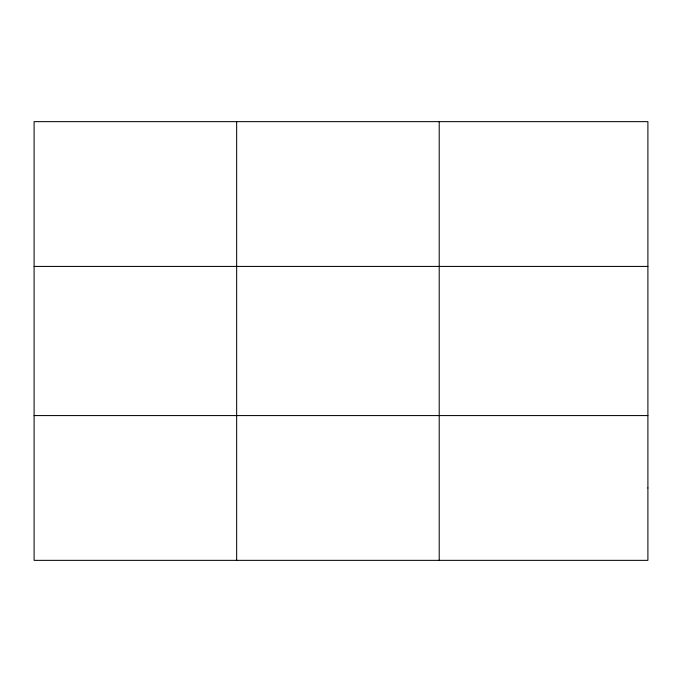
<?xml version="1.0" encoding="UTF-8"?>
<svg xmlns="http://www.w3.org/2000/svg" width="682" height="682" viewBox="0 0 682 682"><rect width="100%" height="100%" fill="white"/><g stroke="black" fill="none" stroke-linecap="round" stroke-linejoin="round"><path stroke-width="1.02" d="M236.654 121.643L236.654 560.357M439.208 121.643L439.208 560.357M34.1 266.423L647.9 266.423M34.1 415.577L647.9 415.577M647.9 487.971L647.9 560.357L34.1 560.357L34.1 121.643L647.9 121.643L647.9 487.971"/></g></svg>
